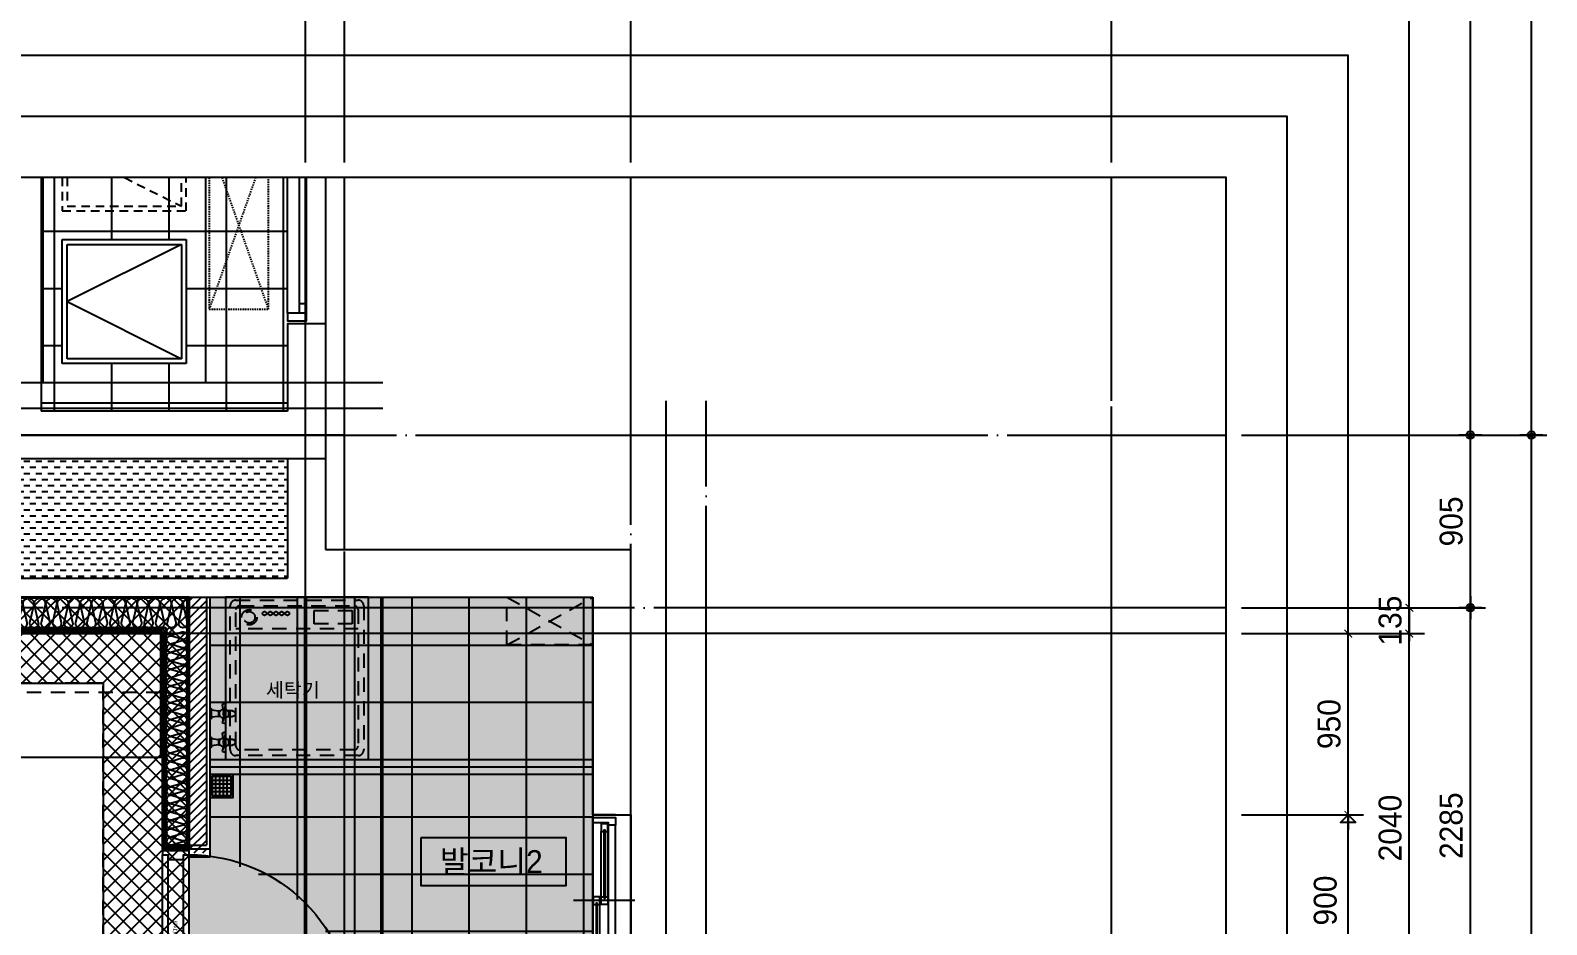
# Model space of a CAD drawing. Header units: millimetres. Extents: x -24416 to 92204, y -190080 to 23760.
# Drawn here: x 64170 to 72117, y -56785 to -52097 of the extents above; entities that cross this region are included whole.
import ezdxf
from ezdxf.enums import TextEntityAlignment as Align
from ezdxf.xclip import XClip

# ---------------------------------------------------------------- set-up
doc = ezdxf.new("R2010")
doc.units = ezdxf.units.MM
doc.header["$LTSCALE"] = 50
doc.header["$XCLIPFRAME"] = 0
for name, pattern in [('AUDIT_D_220706163347-0', [0]), ('CEN', [62, 60, -1, 0, -1]), ('HD', [2.5, 1.5, -1]), ('HID', [2.5, 1.5, -1]), ('HIDDEN', [2, 1, -1])]:
    doc.linetypes.add(name, pattern=pattern)
doc.layers.get('defpoints').update_dxf_attribs({"color": 139})
for name, color, linetype in [('A-ELE8', 8, 'Continuous'), ('A-SOL252', 252, 'Continuous'), ('A_HAT', 8, 'Continuous'), ('AA-XXXX-DIMS', 7, 'Continuous'), ('AA-단열-바닥-욕실', 30, 'Continuous'), ('ARDM', 7, 'Continuous'), ('CEN_CON', 1, 'CEN'), ('CEN_WALL', 12, 'CEN'), ('CONC', 2, 'Continuous'), ('dan1', 7, 'HID'), ('DIM', 7, 'AUDIT_D_220706163347-0'), ('DOOR', 4, 'Continuous'), ('ELE3_CON', 7, 'Continuous'), ('ELE4', 4, 'Continuous'), ('ETC', 6, 'Continuous'), ('FIN', 6, 'Continuous'), ('FUR', 4, 'Continuous'), ('FUR_가구', 8, 'HD'), ('FUR_가전', 8, 'HID'), ('HAT', 9, 'Continuous'), ('INS', 252, 'Continuous'), ('INSUL', 8, 'Continuous'), ('WAL', 3, 'Continuous'), ('WAL_DRY', 7, 'Continuous'), ('WIN', 4, 'Continuous'), ('바닥타일', 8, 'Continuous'), ('수전', 4, 'Continuous'), ('실명', 3, 'AUDIT_D_220706163347-0'), ('실명박스', 7, 'AUDIT_D_220706163347-0'), ('확장', 8, 'HIDDEN')]:
    doc.layers.add(name, color=color, linetype=linetype)
for name, color, linetype, plot in [('AA-CEN', 1, 'CEN', False), ('AA-XXXX-MC', 153, 'AUDIT_D_220706163347-0', False), ('Defpoint', 135, 'Continuous', False), ('MC', 135, 'Continuous', False), ('X - 단위세대$0$0_임시', 134, 'Continuous', False)]:
    doc.layers.add(name, color=color, linetype=linetype, plot=plot)
doc.styles.add('HAUD01', font='Dotum.ttf')
doc.styles.add('HAUD02', font='Dotum.ttf', dxfattribs={"width": 0.8})
doc.styles.add('맑은 고딕', font='malgun.ttf')
doc.styles.add('맑은고딕', font='malgun.ttf', dxfattribs={"width": 0.9})
doc.dimstyles.new('DIM_40', dxfattribs={"dimscale": 40, "dimtxt": 3, "dimasz": 1, "dimexe": 2, "dimexo": 2, "dimgap": 1, "dimtad": 1, "dimdec": 0, "dimzin": 0, "dimdsep": 46, "dimtxsty": '맑은고딕', "dimblk1": 'DIMDOT', "dimblk2": 'DIMDOT', "dimsah": 1, "dimcen": 0.09, "dimdle": 2, "dimclrd": 7, "dimclre": 7, "dimclrt": 3, "dimadec": 0, "dimazin": 0, "dimtfac": 1, "dimtdec": 0, "dimtix": 1, "dimtmove": 2, "dimatfit": 3, "dimldrblk": 'DIMDOT', "dimfxl": 2, "dimtolj": 1, "dimtzin": 0, "dimarcsym": 0})
doc.dimstyles.new('MCDIM_40', dxfattribs={"dimscale": 40, "dimtxt": 3, "dimasz": 1, "dimexe": 2, "dimexo": 2, "dimgap": 1, "dimtad": 1, "dimdec": 0, "dimzin": 0, "dimdsep": 46, "dimtxsty": '맑은고딕', "dimblk1": 'ARCHTICK', "dimblk2": 'ARCHTICK', "dimsah": 1, "dimcen": 0.09, "dimdle": 2, "dimclrd": 7, "dimclre": 7, "dimclrt": 3, "dimadec": 0, "dimazin": 0, "dimtfac": 1, "dimtdec": 0, "dimtix": 1, "dimtmove": 2, "dimatfit": 3, "dimldrblk": 'ARCHTICK', "dimfxl": 1, "dimtolj": 1, "dimtzin": 0, "dimarcsym": 0})
doc.dimstyles.new('외부80-WIN', dxfattribs={"dimscale": 40, "dimtxt": 3, "dimasz": 1, "dimexe": 2, "dimexo": 2.5, "dimgap": 1.5, "dimtad": 1, "dimdec": 0, "dimzin": 0, "dimdsep": 46, "dimtxsty": '맑은고딕', "dimblk": 'DO2-2', "dimblk1": 'DO2-2', "dimblk2": 'DIMDOT', "dimcen": 0.09, "dimdle": 2, "dimclrd": 7, "dimclre": 7, "dimclrt": 3, "dimadec": 0, "dimazin": 0, "dimtfac": 1, "dimtdec": 0, "dimtix": 1, "dimtmove": 2, "dimatfit": 3, "dimldrblk": 'DO2-2', "dimfxl": 1, "dimtolj": 1, "dimtzin": 0, "dimarcsym": 0})

# ---------------------------------------------------------------- blocks, each defined once
blk = doc.blocks.new('실외기창_1000')
at = {"layer": 'WIN', "color": 8}
blk.add_line((960, 100), (40, 100), dxfattribs=at)
at = {"layer": 'WIN'}
for p, q in [((960, 36), (40, 36)), ((960, 0), (40, 0)), ((90, 36), (90, 0)), ((910, 36), (910, 0))]:
    blk.add_line(p, q, dxfattribs=at)
for points in [[(40, 100), (0, 100), (0, 0), (40, 0)], [(960, 100), (1000, 100), (1000, 0), (960, 0)]]:
    blk.add_lwpolyline(points, close=True, dxfattribs=at)
blk = doc.blocks.new('A$C24669fbc')
at = {"layer": 'Defpoint'}
blk.add_lwpolyline([(1650, 850), (0, 850), (0, 0), (1650, 0)], close=True, dxfattribs=at)
at = {"layer": 'ETC', "linetype": 'HD', "ltscale": 0.6}
for points in [[(100, 750), (750, 750), (750, 100), (100, 100)], [(125, 725), (725, 725), (725, 125), (125, 125)]]:
    blk.add_lwpolyline(points, close=True, dxfattribs=at)
blk.add_lwpolyline([(125, 125), (425, 725), (725, 125)], dxfattribs=at)
at = {"layer": 'ETC', "linetype": 'HD', "ltscale": 10}
for points in [[(1550, 750), (900, 750), (900, 100), (1550, 100)], [(1525, 725), (925, 725), (925, 125), (1525, 125)]]:
    blk.add_lwpolyline(points, close=True, dxfattribs=at)
blk.add_lwpolyline([(925, 125), (1225, 725), (1525, 125)], dxfattribs=at)
blk = doc.blocks.new('A$C8273e713')
at = {"layer": 'A-ELE8', "linetype": 'HID', "ltscale": 0.1}
for p, q in [((0, 310), (880, 0)), ((0, 0), (880, 310))]:
    blk.add_line(p, q, dxfattribs=at)
blk.add_lwpolyline([(0, 310), (880, 310), (880, 0), (0, 0)], close=True, dxfattribs=at)
blk = doc.blocks.new('U-84A(확장)1')
at = {"layer": '바닥타일'}
h = blk.add_hatch(dxfattribs=at)
h.set_pattern_fill('_USER', color=256, scale=300, double=1, pattern_type=0)
h.set_pattern_definition([(0, (498951.77, 179302.88), (0, 300), []), (90, (498951.77, 179302.88), (-300, 2e-14), [])])
h.paths.add_polyline_path([(13745, 1380), (14395, 1380), (14395, 730), (13745, 730)], flags=16)
h.paths.add_polyline_path([(14645, 1490), (14645, 200), (12840, 200), (12840, 1490)])
at = {"layer": 'CEN_CON'}
for p, q in [((14630, -300), (14630, 10635)), ((0, 0), (15195, 0))]:
    blk.add_line(p, q, dxfattribs=at)
at = {"layer": 'CONC'}
for p, q in [((14895, 0), (14895, 9745)), ((12720, 1490), (14645, 1490)), ((14645, 200), (14645, 1490)), ((14185, 200), (14645, 200)), ((14185, 200), (14185, 0)), ((14185, 0), (14895, 0))]:
    blk.add_line(p, q, dxfattribs=at)
at = {"layer": 'ELE3_CON'}
blk.add_line((13155, 0), (14185, 0), dxfattribs=at)
at = {"layer": 'MC'}
blk.add_line((14495, -300), (14495, 10635), dxfattribs=at)
blk.add_blockref('실외기창_1000', (13170, 100))
at = {"layer": 'A-ELE8', "linetype": 'HID', "ltscale": 0.1}
blk.add_blockref('A$C8273e713', (13230, 300), dxfattribs=at)
at = {"layer": 'ETC', "linetype": 'HD', "ltscale": 10}
blk.add_blockref('A$C24669fbc', (12845, 630), dxfattribs=at)
blk = doc.blocks.new('A$Ca96da67e')
at = {"layer": 'FUR_가구'}
for p, q in [((250, 450), (0, 0)), ((0, 450), (250, 0))]:
    blk.add_line(p, q, dxfattribs=at)
blk.add_lwpolyline([(250, 0), (0, 0), (0, 450), (250, 450)], close=True, dxfattribs=at)
blk = doc.blocks.new('FD')
at = {"layer": '수전'}
for p, q in [((110, -30), (10, -30)), ((110, -50), (10, -50)), ((110, -70), (10, -70)), ((30, -110), (30, -10)), ((50, -110), (50, -10)), ((70, -110), (70, -10)), ((90, -110), (90, -10)), ((110, -90), (10, -90))]:
    blk.add_line(p, q, dxfattribs=at)
for points in [[(0, -120), (120, -120), (120, 0), (0, 0)], [(10, -110), (110, -110), (110, -10), (10, -10)]]:
    blk.add_lwpolyline(points, close=True, dxfattribs=at)
blk = doc.blocks.new('수전')
at = {"layer": '수전'}
for p, q in [((0, 0), (58.5, 0, 0)), ((23.4, -71.3), (-14.8, -64.6)), ((23.4, -74.6), (-14.8, -81.3)), ((19.7, -49.8), (6.1, -63.4)), ((6.1, -63.4), (6.1, -68.2)), ((6.1, -77.6), (6.1, -82.5)), ((29.2, -7), (9.3, -7)), ((9.9, -7), (14.9, -42.9)), ((14.9, -42.9), (29.2, -42.9)), ((38.8, -49.8), (19.7, -49.8)), ((49.2, -7), (29.2, -7)), ((29.2, -42.9), (43.6, -42.9)), ((35.1, -71.3), (73.3, -64.6)), ((35.1, -74.6), (73.3, -81.3)), ((52.3, -63.4), (38.8, -49.8)), ((43.6, -42.9), (48.6, -7)), ((52.3, -68.2), (52.3, -63.4)), ((52.3, -82.5), (52.3, -77.6)), ((6.1, -82.5), (19.7, -96)), ((14.5, -117.3), (14.5, -90.9)), ((19.7, -96), (38.8, -96)), ((38.8, -96), (52.3, -82.5)), ((44, -90.9), (44, -117.3))]:
    blk.add_line(p, q, dxfattribs=at)
blk.add_circle((29.2, -72.9), 5.91, dxfattribs=at)
for centre, radius, start, end in [((11.8, 6), 13.2, 207.18523, 259.41198), ((46.7, 6), 13.2, 280.58802, 332.81477), ((-14.8, -72.9), 8.37, 90, 270), ((-12.4, -49.9), 28.1, 351.51099, 14.30798), ((70.8, -49.9), 28.1, 165.69202, 188.48901), ((73.3, -72.9), 8.37, 270, 90), ((29.2, -117.3), 14.7, 180, 0)]:
    blk.add_arc(centre, radius, start, end, dxfattribs=at)
blk = doc.blocks.new('insul1')
blk.add_lwpolyline([(0, 0, 0.480617), (0.146, 0.183), (0.004, 0.817, -1.249969), (0.296, 0.817), (0.154, 0.183, 0.480617), (0.3, 0, 0.480617)], format="xyb")
blk = doc.blocks.new('A$Cf0aabbe5')
at = {"layer": 'Defpoint'}
for p, q in [((220, 900), (100, 900)), ((220, 0), (100, 0))]:
    blk.add_line(p, q, dxfattribs=at)
at = {"layer": 'WIN', "color": 8}
for p, q in [((100, 43), (100, 857)), ((144, 470), (144, 812)), ((179, 470), (179, 812)), ((182, 55), (182, 845)), ((220, 55), (220, 845)), ((103, 88), (103, 430)), ((138, 88), (138, 430))]:
    blk.add_line(p, q, dxfattribs=at)
at = {"layer": 'WIN'}
blk.add_line((320, 450), (0, 450), dxfattribs=at)
for points in [[(182, 845), (182, 857), (100, 857), (100, 885), (220, 885), (220, 845), (182, 845)], [(164.5, 812), (179, 812), (179, 852), (144, 852), (144, 812), (158.5, 812)], [(158.5, 463), (164.5, 463), (164.5, 819), (158.5, 819), (158.5, 463)], [(123.5, 430), (138, 430), (138, 470), (103, 470), (103, 430), (117.5, 430)], [(117.5, 81), (123.5, 81), (123.5, 437), (117.5, 437), (117.5, 81)], [(164.5, 470), (179, 470), (179, 430), (144, 430), (144, 470), (158.5, 470)], [(123.5, 88), (138, 88), (138, 48), (103, 48), (103, 88), (117.5, 88)], [(182, 55), (182, 43), (100, 43), (100, 15), (220, 15), (220, 55), (182, 55)]]:
    blk.add_lwpolyline(points, dxfattribs=at)
blk = doc.blocks.new('PD-900(140)')
at = {"layer": 'DOOR'}
for p, q in [((20, 140), (880, 140)), ((20, 110), (880, 110)), ((20, 30), (880, 30)), ((20, 0), (880, 0))]:
    blk.add_line(p, q, dxfattribs=at)
blk.add_lwpolyline([(20, 140), (20, 1000), (50, 1000), (50, 140), (20, 140)], dxfattribs=at)
for points in [[(45, 110), (20, 110), (20, 140), (0, 140), (0, 0), (20, 0), (20, 30), (45, 30)], [(855, 110), (880, 110), (880, 140), (900, 140), (900, 0), (880, 0), (880, 30), (855, 30)]]:
    blk.add_lwpolyline(points, close=True, dxfattribs=at)
blk.add_arc((20, 140), 860, 0, 90, dxfattribs=at)
at = {"layer": 'X - 단위세대$0$0_임시'}
for p, q in [((-10, 0), (-10, 140)), ((910, 0), (910, 140))]:
    blk.add_line(p, q, dxfattribs=at)
at = {"layer": 'X - 단위세대$0$0_임시', "style": 'HAUD02'}
blk.add_text('900(140)', height=20, dxfattribs=at).set_placement((479.3, 65.4), align=Align.MIDDLE)
blk = doc.blocks.new('DongSinsul_1')
at = {"layer": 'INSUL'}
blk.add_lwpolyline([(0, 0.25, 1.34403), (0.35, 0.25), (0.2, 0.75, -1.34403), (0.55, 0.75), (0.4, 0.25)], format="xyb", dxfattribs=at)
blk = doc.blocks.new('세탁기-850')
at = {"layer": 'defpoints'}
blk.add_lwpolyline([(0, 0), (-750, 0), (-750, -850), (0, -850)], close=True, dxfattribs=at)
at = {"layer": 'FUR_가전'}
blk.add_line((-55, -165), (-695, -165), dxfattribs=at)
for points in [[(-695, -830, -0.414214), (-725, -800), (-725, -45, -0.414214), (-695, -15), (-55, -15, -0.414214), (-25, -45), (-25, -800, -0.414214), (-55, -830)], [(-695, -780), (-695, -65, -0.414214), (-675, -45), (-75, -45, -0.414214), (-55, -65), (-55, -780, -0.414214), (-75, -800), (-675, -800, -0.414214)]]:
    blk.add_lwpolyline(points, format="xyb", close=True, dxfattribs=at)
blk.add_lwpolyline([(-85, -140), (-285, -140), (-285, -70), (-85, -70)], close=True, dxfattribs=at)
for centre, radius in [((-625.1, -105), 40), ((-625.1, -105), 30), ((-545.1, -85), 10), ((-515.1, -85), 10), ((-485.1, -85), 10), ((-455.1, -85), 10), ((-425.1, -85), 10)]:
    blk.add_circle(centre, radius, dxfattribs=at)
at = {"layer": 'FUR_가전', "style": '맑은 고딕'}
blk.add_text('세탁기', height=75, rotation=0, dxfattribs=at).set_placement((-537.9, -523.5))
blk = doc.blocks.new('U-84B(확장)')
at = {"layer": 'A-SOL252'}
h = blk.add_hatch(dxfattribs=at)
h.set_pattern_fill('DASH', color=256, scale=10, style=0)
h.paths.add_polyline_path([(10580, 11100), (10580, 11725), (6690, 11725), (6690, 11100)])
at = {"layer": 'A_HAT'}
h = blk.add_hatch(dxfattribs=at)
h.set_pattern_fill('ANSI31', color=256, scale=10, style=0)
h.set_pattern_definition([(45, (-425, 0), (-22.45064, 22.45064), [])])
h.paths.add_polyline_path([(10155, 11000), (10065, 11000), (10065, 9660), (10155, 9660)])
at = {"layer": '바닥타일'}
h = blk.add_hatch(dxfattribs=at)
h.set_pattern_fill('_USER', color=256, scale=300, double=1, pattern_type=0)
h.set_pattern_definition([(2e-15, (3470, 180), (0, 300), []), (90, (3470, 180), (-300, 2e-14), [])])
edge = h.paths.add_edge_path()
edge.add_arc((10065, 8770), 860, 1.9991, 82.65134)
edge.add_line((10175, 9622.9), (10175, 11000))
edge.add_line((10175, 11000), (12180, 11000))
edge.add_line((12180, 11000), (12180, 8760))
edge.add_line((12180, 8760), (10175, 8760))
edge.add_line((10175, 8760), (10175, 8800))
edge.add_line((10175, 8800), (10924.5, 8800))
at = {"layer": 'CEN_CON'}
for p, q in [((12380, 8280), (12380, 12030)), ((14900, -300), (14900, 12030)), ((10880, 11850), (6325, 11850)), ((15500, 10945), (6325, 10945))]:
    blk.add_line(p, q, dxfattribs=at)
at = {"layer": 'CEN_WALL'}
for p, q in [((10880, 8240), (10880, 12030)), ((12775, 5380), (12775, 12030))]:
    blk.add_line(p, q, dxfattribs=at)
at = {"layer": 'CONC'}
for p, q in [((10580, 11725), (10580, 11100)), ((10780, 11725), (10780, 11250)), ((10780, 11250), (12380, 11250)), ((12380, 9860), (12380, 11250)), ((6675, 11100), (10580, 11100)), ((6675, 11000), (10555, 11000)), ((10555, 11000), (12180, 11000)), ((12180, 9860), (12180, 11000)), ((12180, 9860), (12380, 9860))]:
    blk.add_line(p, q, dxfattribs=at)
at = {"layer": 'dan1'}
for points in [[(9615, 10550), (7125, 10550), (7125, 6575)], [(10685, 7210), (9615, 7210), (9615, 10550)]]:
    blk.add_lwpolyline(points, dxfattribs=at)
at = {"layer": 'ELE3_CON'}
blk.add_line((12380, 9860), (12380, 8960), dxfattribs=at)
at = {"layer": 'ELE4'}
for p, q in [((12180, 10110), (10175, 10110)), ((12180, 10070), (10175, 10070))]:
    blk.add_line(p, q, dxfattribs=at)
at = {"layer": 'FIN'}
for p, q in [((10175, 9680), (10175, 11000)), ((10065, 9700), (10065, 9680)), ((10175, 9680), (10065, 9680))]:
    blk.add_line(p, q, dxfattribs=at)
at = {"layer": 'FUR'}
blk.add_lwpolyline([(9915, 10810), (9915, 10160), (7425, 10160), (7425, 8710), (8825, 8710), (8825, 8010), (6825, 8010), (6825, 10810)], close=True, dxfattribs=at)
at = {"layer": 'FUR', "linetype": 'HID'}
blk.add_lwpolyline([(9915, 10500), (7135, 10500), (7135, 8010)], dxfattribs=at)
at = {"layer": 'INS'}
for p, q in [((10055, 10995), (6685, 10995)), ((10055, 9700), (10055, 10995)), ((9945, 10840), (6795, 10840)), ((9945, 9700), (9945, 10840)), ((10055, 9700), (9945, 9700))]:
    blk.add_line(p, q, dxfattribs=at)
at = {"layer": 'MC'}
for p, q in [((10675, 5380), (10675, 12030)), ((12565, 5380), (12565, 12030)), ((15500, 10810), (6325, 10810))]:
    blk.add_line(p, q, dxfattribs=at)
at = {"layer": 'WAL'}
for p, q in [((10065, 11000), (10065, 9700)), ((10155, 11000), (10155, 9700)), ((10065, 9700), (10155, 9700))]:
    blk.add_line(p, q, dxfattribs=at)
at = {"layer": 'WAL_DRY'}
for p, q in [((9935, 10830), (6805, 10830)), ((9925, 10820), (6815, 10820)), ((9925, 9680), (9925, 10820)), ((9935, 9690), (9935, 10830)), ((10065, 9680), (9925, 9680)), ((10065, 9690), (9935, 9690))]:
    blk.add_line(p, q, dxfattribs=at)
at = {"layer": '확장', "ltscale": 0.5, "const_width": 20, "flags": 128}
for points in [[(10675, 11000), (10675, 8760)], [(11075, 11000), (11075, 8760)]]:
    blk.add_lwpolyline(points, dxfattribs=at)
at = {"layer": 'DOOR', "xscale": -1, "rotation": 270}
blk.add_blockref('PD-900(140)', (9925, 8770), dxfattribs=at)
at = {"layer": 'FUR_가구', "rotation": 89.99999999999997}
blk.add_blockref('A$Ca96da67e', (12180, 10750), dxfattribs=at)
at = {"layer": 'FUR_가전'}
blk.add_blockref('세탁기-850', (11005, 11000), dxfattribs=at)
at = {"layer": 'INS', "row_count": 1}
for name, p, xscale, yscale, zscale, rotation, column_count, row_spacing, column_spacing in [('insul1', (10055, 10990), 150, 150, 150, 180, 56, 0, 60), ('DongSinsul_1', (9945, 10840), 110, 110, 110, 270, 26, 1, 44)]:
    blk.add_blockref(name, p, dxfattribs=dict(at, xscale=xscale, yscale=yscale, zscale=zscale, rotation=rotation, column_count=column_count, row_spacing=row_spacing, column_spacing=column_spacing))
at = {"layer": 'WIN'}
blk.add_blockref('A$Cf0aabbe5', (12080, 8960), dxfattribs=at)
at = {"layer": '수전', "xscale": -1, "rotation": 90}
for p in [(10175, 10419.2), (10175, 10269.2)]:
    blk.add_blockref('수전', p, dxfattribs=at)
at = {"layer": '수전'}
blk.add_blockref('FD', (10175, 10070), dxfattribs=at)
blk = doc.blocks.new('A$C415C5DAF')
at = {"layer": 'AA-XXXX-MC'}
blk.add_line((53126.7, -73196.1), (53126.7, -71246.3), dxfattribs=at)
at = {"layer": 'CEN_CON'}
for p, q in [((53331.7, -73196.1), (53331.7, -71246.3)), ((54831.7, -72416.1), (54831.7, -71246.3)), ((57351.7, -72416.1), (57351.7, -71246.3)), ((41303.1, -72596.1), (57951.7, -72596.1))]:
    blk.add_line(p, q, dxfattribs=at)
at = {"layer": '실명박스'}
blk.add_lwpolyline([(53731, -74706.5), (53731, -74956.5), (54493, -74956.5), (54493, -74706.5)], close=True, dxfattribs=at)
at = {"layer": '실명', "style": 'HAUD01'}
blk.add_text('발코니2', height=120, dxfattribs=at).set_placement((54100.2, -74830.6), align=Align.MIDDLE)
blk = doc.blocks.new('A$C1CAF0AFA')
at = {"layer": 'ETC'}
h = blk.add_hatch(dxfattribs=at)
h.set_pattern_fill('CROSS', color=256, scale=10, angle=45)
h.set_pattern_definition([(45, (110765.9, -23760), (7e-15, 89.80256), [31.75, -95.25]), (135, (110788.35, -23760), (-89.80256, 7e-15), [31.75, -95.25])])
h.paths.add_polyline_path([(67987.1, -89629), (69637.1, -89629), (69637.1, -88339), (67987.1, -88339)])
h.paths.add_polyline_path([(65872.1, -89629), (67857.1, -89629), (67857.1, -88339), (65872.1, -88339)])
h.paths.add_polyline_path([(65002.1, -81069), (65002.1, -80189), (65112.1, -80189), (65112.1, -78829), (67117.1, -78829), (67117.1, -81069)])
at = {"layer": 'HAT'}
h = blk.add_hatch(dxfattribs=at)
h.set_pattern_fill('_USER', color=5, scale=60, angle=45, double=1, pattern_type=0)
h.set_pattern_definition([(45, (0, -23760), (-42.426407, 42.426407), []), (135, (0, -23760), (-42.426407, -42.426407), [])])
h.paths.add_polyline_path([(55062.1, -89179), (65312.1, -89179), (65312.1, -87689), (65622.1, -87689), (65622.1, -87979), (65822.1, -87979), (65822.1, -87689), (69187.1, -87689), (69187.1, -81719), (65809.1, -81719), (65809.1, -81269), (69637.1, -81269), (69637.1, -88139), (65762.1, -88139), (65762.1, -89629), (55062.1, -89629)])
h.paths.add_polyline_path([(55062.1, -83254), (61552.1, -83254), (61552.1, -82931.5), (61752.1, -82931.5), (61752.1, -83254), (62062.1, -83254), (62062.1, -79279), (64552.1, -79279), (64552.1, -81719), (65622.1, -81719), (65622.1, -81269), (65002.1, -81269), (65002.1, -78829), (61612.1, -78829), (61612.1, -82804), (58912.1, -82804), (58912.1, -82654), (57512.1, -82654), (57512.1, -82804), (55062.1, -82804)])
at = {"layer": 'AA-CEN', "color": 4}
blk.add_lwpolyline([(55062.1, -83254), (61552.1, -83254), (61552.1, -82931.5), (61752.1, -82931.5), (61752.1, -83254), (62062.1, -83254), (62062.1, -79279), (64552.1, -79279), (64552.1, -81719), (65622.1, -81719), (65622.1, -81269), (65002.1, -81269), (65002.1, -78829), (61612.1, -78829), (61612.1, -82804), (58912.1, -82804), (58912.1, -82654), (57512.1, -82654), (57512.1, -82804), (55062.1, -82804)], close=True, dxfattribs=at)
at = {"layer": 'AA-CEN'}
blk.add_lwpolyline([(65002.1, -81069), (65002.1, -80189), (65112.1, -80189), (65112.1, -78829), (67117.1, -78829), (67117.1, -81069)], close=True, dxfattribs=at)
blk = doc.blocks.new('_ArchTick')
at = {"color": 0, "linetype": 'ByBlock', "const_width": 0.15}
blk.add_lwpolyline([(-0.5, -0.5), (0.5, 0.5)], dxfattribs=at)
blk = doc.blocks.new('*D82')
at = {"layer": 'defpoints', "color": 0, "transparency": 16777216}
for p in [(23369.9, -78884), (23369.9, -79019), (24329.9, -79019)]:
    blk.add_point(p, dxfattribs=at)
at = {"layer": 'DIM', "color": 7, "lineweight": -2, "transparency": 16777216}
for p, q in [((23449.9, -78884), (24409.9, -78884)), ((24329.9, -78884), (24329.9, -78844)), ((24329.9, -78884), (24329.9, -79019)), ((23449.9, -79019), (24409.9, -79019)), ((24329.9, -79019), (24329.9, -79059))]:
    blk.add_line(p, q, dxfattribs=at)
at = {"layer": 'DIM', "color": 7, "lineweight": -2, "transparency": 16777216, "xscale": 40, "yscale": 40, "zscale": 40}
for p, rotation in [((24329.9, -78884), 270), ((24329.9, -79019), 90)]:
    blk.add_blockref('_ArchTick', p, dxfattribs=dict(at, rotation=rotation))
at = {"layer": 'DIM', "color": 3, "transparency": 16777216, "insert": (24229.9, -78951.5), "char_height": 120, "attachment_point": 5, "rotation": 90, "style": 'HAUD01'}
blk.add_mtext('\\A1;135', dxfattribs=at)
blk = doc.blocks.new('*D88')
at = {"layer": 'defpoints', "color": 0, "transparency": 16777216}
for p in [(23369.9, -79019), (24329.9, -79019), (23369.9, -81059)]:
    blk.add_point(p, dxfattribs=at)
at = {"layer": 'DIM', "color": 7, "lineweight": -2, "transparency": 16777216}
for p, q in [((24329.9, -81139), (24329.9, -78939)), ((23449.9, -79019), (24409.9, -79019)), ((23449.9, -81059), (24409.9, -81059))]:
    blk.add_line(p, q, dxfattribs=at)
at = {"layer": 'DIM', "color": 7, "lineweight": -2, "transparency": 16777216, "xscale": 40, "yscale": 40, "zscale": 40}
for p, rotation in [((24329.9, -79019), 90), ((24329.9, -81059), 270)]:
    blk.add_blockref('_ArchTick', p, dxfattribs=dict(at, rotation=rotation))
at = {"layer": 'DIM', "color": 3, "transparency": 16777216, "insert": (24229.9, -80039), "char_height": 120, "attachment_point": 5, "rotation": 90, "style": 'HAUD01'}
blk.add_mtext('\\A1;2040', dxfattribs=at)
blk = doc.blocks.new('*D450')
at = {"layer": 'defpoints', "color": 0, "transparency": 16777216}
for p in [(18544.9, -75669.2), (14694.9, -76629.2), (18544.9, -76629.2)]:
    blk.add_point(p, dxfattribs=at)
at = {"layer": 'DIM', "color": 7, "lineweight": -2, "transparency": 16777216}
for p, q in [((14694.9, -76549.2), (14694.9, -75589.2)), ((18544.9, -76549.2), (18544.9, -75589.2)), ((14614.9, -75669.2), (18624.9, -75669.2))]:
    blk.add_line(p, q, dxfattribs=at)
at = {"layer": 'DIM', "color": 7, "lineweight": -2, "transparency": 16777216, "xscale": 40, "yscale": 40, "zscale": 40, "rotation": 180}
blk.add_blockref('_ArchTick', (14694.9, -75669.2), dxfattribs=at)
at = {"layer": 'DIM', "color": 7, "lineweight": -2, "transparency": 16777216, "xscale": 40, "yscale": 40, "zscale": 40}
blk.add_blockref('_ArchTick', (18544.9, -75669.2), dxfattribs=at)
at = {"layer": 'DIM', "color": 3, "transparency": 16777216, "insert": (16619.9, -75569.1), "char_height": 120, "attachment_point": 5, "style": 'HAUD01'}
blk.add_mtext('\\A1;3850', dxfattribs=at)
blk = doc.blocks.new('*D451')
at = {"layer": 'defpoints', "color": 0, "transparency": 16777216}
for p in [(18749.9, -75669.2), (18544.9, -76629.2), (18749.9, -76629.2)]:
    blk.add_point(p, dxfattribs=at)
at = {"layer": 'DIM', "color": 7, "lineweight": -2, "transparency": 16777216}
for p, q in [((18544.9, -76549.2), (18544.9, -75589.2)), ((18749.9, -76549.2), (18749.9, -75589.2)), ((18544.9, -75669.2), (18504.9, -75669.2)), ((18544.9, -75669.2), (18749.9, -75669.2)), ((18749.9, -75669.2), (18789.9, -75669.2))]:
    blk.add_line(p, q, dxfattribs=at)
at = {"layer": 'DIM', "color": 7, "lineweight": -2, "transparency": 16777216, "xscale": 40, "yscale": 40, "zscale": 40}
blk.add_blockref('_ArchTick', (18544.9, -75669.2), dxfattribs=at)
at = {"layer": 'DIM', "color": 7, "lineweight": -2, "transparency": 16777216, "xscale": 40, "yscale": 40, "zscale": 40, "rotation": 180}
blk.add_blockref('_ArchTick', (18749.9, -75669.2), dxfattribs=at)
at = {"layer": 'DIM', "color": 3, "transparency": 16777216, "insert": (18647.4, -75569.1), "char_height": 120, "attachment_point": 5, "style": 'HAUD01'}
blk.add_mtext('\\A1;205', dxfattribs=at)
blk = doc.blocks.new('DIMDOT')
at = {"layer": 'AA-XXXX-DIMS'}
for p, q in [((-1.5, 0), (1.5, 0)), ((0, -1.5), (0, 1.5))]:
    blk.add_line(p, q, dxfattribs=at)
for radius in [0.5, 0.25]:
    blk.add_circle((0, 0), radius, dxfattribs=at)
blk = doc.blocks.new('*D470')
at = {"layer": 'defpoints', "color": 0, "transparency": 16777216}
for p in [(23369.9, -77979), (24969.9, -77979), (23369.9, -89829)]:
    blk.add_point(p, dxfattribs=at)
at = {"layer": 'DIM', "color": 7, "lineweight": -2, "transparency": 16777216}
for p, q in [((23449.9, -77979), (25049.9, -77979)), ((24969.9, -89789), (24969.9, -78019)), ((23449.9, -89829), (25049.9, -89829))]:
    blk.add_line(p, q, dxfattribs=at)
at = {"layer": 'DIM', "color": 7, "lineweight": -2, "transparency": 16777216, "xscale": 40, "yscale": 40, "zscale": 40}
for p, rotation in [((24969.9, -77979), 90), ((24969.9, -89829), 270)]:
    blk.add_blockref('DIMDOT', p, dxfattribs=dict(at, rotation=rotation))
at = {"layer": 'DIM', "color": 3, "transparency": 16777216, "insert": (24869.9, -83904), "char_height": 120, "attachment_point": 5, "rotation": 90, "style": 'HAUD01'}
blk.add_mtext('\\A1;11850', dxfattribs=at)
blk = doc.blocks.new('*D474')
at = {"layer": 'defpoints', "color": 0, "transparency": 16777216}
for p in [(23369.9, -78884), (24649.9, -78884), (23369.9, -81169)]:
    blk.add_point(p, dxfattribs=at)
at = {"layer": 'DIM', "color": 7, "lineweight": -2, "transparency": 16777216}
for p, q in [((23449.9, -78884), (24729.9, -78884)), ((24649.9, -81129), (24649.9, -78924)), ((23449.9, -81169), (24729.9, -81169))]:
    blk.add_line(p, q, dxfattribs=at)
at = {"layer": 'DIM', "color": 7, "lineweight": -2, "transparency": 16777216, "xscale": 40, "yscale": 40, "zscale": 40}
for p, rotation in [((24649.9, -78884), 90), ((24649.9, -81169), 270)]:
    blk.add_blockref('DIMDOT', p, dxfattribs=dict(at, rotation=rotation))
at = {"layer": 'DIM', "color": 3, "transparency": 16777216, "insert": (24549.9, -80026.5), "char_height": 120, "attachment_point": 5, "rotation": 90, "style": 'HAUD01'}
blk.add_mtext('\\A1;2285', dxfattribs=at)
blk = doc.blocks.new('*D475')
at = {"layer": 'defpoints', "color": 0, "transparency": 16777216}
for p in [(23369.9, -77979), (24649.9, -77979), (23369.9, -78884)]:
    blk.add_point(p, dxfattribs=at)
at = {"layer": 'DIM', "color": 7, "lineweight": -2, "transparency": 16777216}
for p, q in [((23449.9, -77979), (24729.9, -77979)), ((24649.9, -78844), (24649.9, -78019)), ((23449.9, -78884), (24729.9, -78884))]:
    blk.add_line(p, q, dxfattribs=at)
at = {"layer": 'DIM', "color": 7, "lineweight": -2, "transparency": 16777216, "xscale": 40, "yscale": 40, "zscale": 40}
for p, rotation in [((24649.9, -77979), 90), ((24649.9, -78884), 270)]:
    blk.add_blockref('DIMDOT', p, dxfattribs=dict(at, rotation=rotation))
at = {"layer": 'DIM', "color": 3, "transparency": 16777216, "insert": (24549.9, -78431.5), "char_height": 120, "attachment_point": 5, "rotation": 90, "style": 'HAUD01'}
blk.add_mtext('\\A1;905', dxfattribs=at)
blk = doc.blocks.new('DO2-2')
at = {"layer": 'ARDM'}
blk.add_line((0, 0), (-2, 0), dxfattribs=at)
blk.add_lwpolyline([(-1, -1), (-1, 1), (0, 0)], close=True, dxfattribs=at)
blk = doc.blocks.new('*D486')
at = {"layer": 'defpoints', "color": 0, "transparency": 16777216}
for p in [(23369.9, -79969), (24009.9, -79969), (23369.9, -80869)]:
    blk.add_point(p, dxfattribs=at)
at = {"layer": 'DIM', "color": 7, "lineweight": -2, "transparency": 16777216}
for p, q in [((23469.9, -79969), (24089.9, -79969)), ((24009.9, -80829), (24009.9, -80009)), ((23469.9, -80869), (24089.9, -80869))]:
    blk.add_line(p, q, dxfattribs=at)
at = {"layer": 'DIM', "color": 7, "lineweight": -2, "transparency": 16777216, "xscale": 40, "yscale": 40, "zscale": 40}
for p, rotation in [((24009.9, -79969), 90), ((24009.9, -80869), 270)]:
    blk.add_blockref('DO2-2', p, dxfattribs=dict(at, rotation=rotation))
at = {"layer": 'DIM', "color": 3, "transparency": 16777216, "insert": (23889.9, -80419), "char_height": 120, "attachment_point": 5, "rotation": 90, "style": 'HAUD01'}
blk.add_mtext('\\A1;900', dxfattribs=at)
blk = doc.blocks.new('*D487')
at = {"layer": 'defpoints', "color": 0, "transparency": 16777216}
for p in [(23369.9, -79019), (24009.9, -79019), (23369.9, -79969)]:
    blk.add_point(p, dxfattribs=at)
at = {"layer": 'DIM', "color": 7, "lineweight": -2, "transparency": 16777216}
for p, q in [((24009.9, -80049), (24009.9, -78939)), ((23449.9, -79019), (24089.9, -79019)), ((23449.9, -79969), (24089.9, -79969))]:
    blk.add_line(p, q, dxfattribs=at)
at = {"layer": 'DIM', "color": 7, "lineweight": -2, "transparency": 16777216, "xscale": 40, "yscale": 40, "zscale": 40}
for p, rotation in [((24009.9, -79019), 90), ((24009.9, -79969), 270)]:
    blk.add_blockref('_ArchTick', p, dxfattribs=dict(at, rotation=rotation))
at = {"layer": 'DIM', "color": 3, "transparency": 16777216, "insert": (23909.9, -79494), "char_height": 120, "attachment_point": 5, "rotation": 90, "style": 'HAUD01'}
blk.add_mtext('\\A1;950', dxfattribs=at)
blk = doc.blocks.new('*D609')
at = {"layer": 'defpoints', "color": 0, "transparency": 16777216}
for p in [(22769.9, -75029.2), (7869.9, -76629.2), (22769.9, -76629.2)]:
    blk.add_point(p, dxfattribs=at)
at = {"layer": 'DIM', "color": 7, "lineweight": -2, "transparency": 16777216}
for p, q in [((7869.9, -76549.2), (7869.9, -74949.2)), ((22769.9, -76549.2), (22769.9, -74949.2)), ((7909.9, -75029.2), (22729.9, -75029.2))]:
    blk.add_line(p, q, dxfattribs=at)
at = {"layer": 'DIM', "color": 7, "lineweight": -2, "transparency": 16777216, "xscale": 40, "yscale": 40, "zscale": 40, "rotation": 180}
blk.add_blockref('DIMDOT', (7869.9, -75029.2), dxfattribs=at)
at = {"layer": 'DIM', "color": 7, "lineweight": -2, "transparency": 16777216, "xscale": 40, "yscale": 40, "zscale": 40}
blk.add_blockref('DIMDOT', (22769.9, -75029.2), dxfattribs=at)
at = {"layer": 'DIM', "color": 3, "transparency": 16777216, "insert": (15319.9, -74929.1), "char_height": 120, "attachment_point": 5, "style": 'HAUD01'}
blk.add_mtext('\\A1;14900', dxfattribs=at)
blk = doc.blocks.new('*D614')
at = {"layer": 'defpoints', "color": 0, "transparency": 16777216}
for p in [(18749.9, -75349.2), (14559.9, -76629.2), (18749.9, -76629.2)]:
    blk.add_point(p, dxfattribs=at)
at = {"layer": 'DIM', "color": 7, "lineweight": -2, "transparency": 16777216}
for p, q in [((14559.9, -76549.2), (14559.9, -75269.2)), ((18749.9, -76549.2), (18749.9, -75269.2)), ((14599.9, -75349.2), (18709.9, -75349.2))]:
    blk.add_line(p, q, dxfattribs=at)
at = {"layer": 'DIM', "color": 7, "lineweight": -2, "transparency": 16777216, "xscale": 40, "yscale": 40, "zscale": 40, "rotation": 180}
blk.add_blockref('DIMDOT', (14559.9, -75349.2), dxfattribs=at)
at = {"layer": 'DIM', "color": 7, "lineweight": -2, "transparency": 16777216, "xscale": 40, "yscale": 40, "zscale": 40}
blk.add_blockref('DIMDOT', (18749.9, -75349.2), dxfattribs=at)
at = {"layer": 'DIM', "color": 3, "transparency": 16777216, "insert": (16654.9, -75249.1), "char_height": 120, "attachment_point": 5, "style": 'HAUD01'}
blk.add_mtext('\\A1;4190', dxfattribs=at)
blk = doc.blocks.new('*D615')
at = {"layer": 'defpoints', "color": 0, "transparency": 16777216}
for p in [(20249.9, -75349.2), (18749.9, -76629.2), (20249.9, -76629.2)]:
    blk.add_point(p, dxfattribs=at)
at = {"layer": 'DIM', "color": 7, "lineweight": -2, "transparency": 16777216}
for p, q in [((18749.9, -76549.2), (18749.9, -75269.2)), ((20249.9, -76549.2), (20249.9, -75269.2)), ((18789.9, -75349.2), (20209.9, -75349.2))]:
    blk.add_line(p, q, dxfattribs=at)
at = {"layer": 'DIM', "color": 7, "lineweight": -2, "transparency": 16777216, "xscale": 40, "yscale": 40, "zscale": 40, "rotation": 180}
blk.add_blockref('DIMDOT', (18749.9, -75349.2), dxfattribs=at)
at = {"layer": 'DIM', "color": 7, "lineweight": -2, "transparency": 16777216, "xscale": 40, "yscale": 40, "zscale": 40}
blk.add_blockref('DIMDOT', (20249.9, -75349.2), dxfattribs=at)
at = {"layer": 'DIM', "color": 3, "transparency": 16777216, "insert": (19499.9, -75249.1), "char_height": 120, "attachment_point": 5, "style": 'HAUD01'}
blk.add_mtext('\\A1;1500', dxfattribs=at)
blk = doc.blocks.new('*D616')
at = {"layer": 'defpoints', "color": 0, "transparency": 16777216}
for p in [(22769.9, -75349.2), (20249.9, -76629.2), (22769.9, -76629.2)]:
    blk.add_point(p, dxfattribs=at)
at = {"layer": 'DIM', "color": 7, "lineweight": -2, "transparency": 16777216}
for p, q in [((20249.9, -76549.2), (20249.9, -75269.2)), ((22769.9, -76549.2), (22769.9, -75269.2)), ((20289.9, -75349.2), (22729.9, -75349.2))]:
    blk.add_line(p, q, dxfattribs=at)
at = {"layer": 'DIM', "color": 7, "lineweight": -2, "transparency": 16777216, "xscale": 40, "yscale": 40, "zscale": 40, "rotation": 180}
blk.add_blockref('DIMDOT', (20249.9, -75349.2), dxfattribs=at)
at = {"layer": 'DIM', "color": 7, "lineweight": -2, "transparency": 16777216, "xscale": 40, "yscale": 40, "zscale": 40}
blk.add_blockref('DIMDOT', (22769.9, -75349.2), dxfattribs=at)
at = {"layer": 'DIM', "color": 3, "transparency": 16777216, "insert": (21509.9, -75249.1), "char_height": 120, "attachment_point": 5, "style": 'HAUD01'}
blk.add_mtext('\\A1;2520', dxfattribs=at)
blk = doc.blocks.new('DIM-1108')
at = {"layer": 'DIM'}
for base, p1, p2, dimstyle, override, picture, middle in [((22769.9, -75029.2), (7869.9, -76629.2), (22769.9, -76629.2), 'DIM_40', {"dimscale": 40, "dimtxsty": 'HAUD01'}, '*D609', (15319.9, -74929.1)), ((18749.9, -75349.2), (14559.9, -76629.2), (18749.9, -76629.2), 'DIM_40', {"dimscale": 40, "dimtxsty": 'HAUD01'}, '*D614', (16654.9, -75249.1)), ((20249.9, -75349.2), (18749.9, -76629.2), (20249.9, -76629.2), 'DIM_40', {"dimscale": 40, "dimtxsty": 'HAUD01'}, '*D615', (19499.9, -75249.1)), ((22769.9, -75349.2), (20249.9, -76629.2), (22769.9, -76629.2), 'DIM_40', {"dimscale": 40, "dimtxsty": 'HAUD01'}, '*D616', (21509.9, -75249.1)), ((18544.9, -75669.2), (14694.9, -76629.2), (18544.9, -76629.2), 'MCDIM_40', {"dimtxsty": 'HAUD01'}, '*D450', (16619.9, -75569.1)), ((18749.9, -75669.2), (18544.9, -76629.2), (18749.9, -76629.2), 'MCDIM_40', {"dimtxsty": 'HAUD01'}, '*D451', (18647.4, -75569.1))]:
    dim = blk.add_linear_dim(base=base, p1=p1, p2=p2, dimstyle=dimstyle, override=override, dxfattribs=at)
    dim.commit()
    dim.dimension.update_dxf_attribs({"geometry": picture, "text_midpoint": middle})
for base, p1, p2, angle, dimstyle, override, picture, middle in [((24969.9, -77979), (23369.9, -89829), (23369.9, -77979), 270, 'DIM_40', {"dimscale": 40, "dimtxsty": 'HAUD01'}, '*D470', (24869.9, -83904)), ((24649.9, -77979), (23369.9, -78884), (23369.9, -77979), 270, 'DIM_40', {"dimscale": 40, "dimtxsty": 'HAUD01'}, '*D475', (24549.9, -78431.5)), ((24329.9, -79019), (23369.9, -78884), (23369.9, -79019), 90, 'MCDIM_40', {"dimtxsty": 'HAUD01'}, '*D82', (24229.9, -78951.5)), ((24649.9, -78884), (23369.9, -81169), (23369.9, -78884), 270, 'DIM_40', {"dimscale": 40, "dimtxsty": 'HAUD01'}, '*D474', (24549.9, -80026.5)), ((24329.9, -79019), (23369.9, -81059), (23369.9, -79019), 270, 'MCDIM_40', {"dimtxsty": 'HAUD01'}, '*D88', (24229.9, -80039)), ((24009.9, -79019), (23369.9, -79969), (23369.9, -79019), 270, 'MCDIM_40', {"dimtxsty": 'HAUD01'}, '*D487', (23909.9, -79494)), ((24009.9, -79969), (23369.9, -80869), (23369.9, -79969), 270, '외부80-WIN', {"dimtxsty": 'HAUD01'}, '*D486', (23889.9, -80419))]:
    dim = blk.add_linear_dim(base=base, p1=p1, p2=p2, angle=angle, dimstyle=dimstyle, override=override, dxfattribs=at)
    dim.commit()
    dim.dimension.update_dxf_attribs({"geometry": picture, "text_midpoint": middle})

msp = doc.modelspace()

# ---------------------------------------------------------------- linework, layer by layer
at = {"layer": 'defpoints'}
for points in [[(52188.5, -51269.2), (52188.5, -67969), (72037.1, -67969), (72037.1, -51269.2)], [(52508.5, -51589.2), (52508.5, -67649), (71717.1, -67649), (71717.1, -51589.2)], [(52828.5, -51909.2), (52828.5, -67329), (71397.1, -67329), (71397.1, -51909.2)], [(53148.5, -52229.2), (53148.5, -67009), (71077.1, -67009), (71077.1, -52229.2)], [(53468.5, -52549.2), (53468.5, -66689), (70757.1, -66689), (70757.1, -52549.2)], [(53788.5, -52869.2), (53788.5, -66369), (70437.1, -66369), (70437.1, -52869.2)]]:
    msp.add_lwpolyline(points, close=True, dxfattribs=at)

# ---------------------------------------------------------------- block references
msp.add_blockref('DIM-1108', (47067.2, 23760))
ref = msp.add_blockref('U-84A(확장)1', (65717.1, -39449), dxfattribs=dict(xscale=-1, rotation=90))
XClip(ref).set_block_clipping_path([(13420.2065091218, -4720), (26920, 11928.5649148573)])
ref = msp.add_blockref('U-84B(확장)', (54937.1, -66069))
XClip(ref).set_block_clipping_path([(-1148.5649148573, -300), (15500, 13199.7934908782)])
at = {"layer": 'AA-단열-바닥-욕실'}
msp.add_blockref('A$C1CAF0AFA', (0, 23760), dxfattribs=at)
at = {"layer": '실명박스'}
msp.add_blockref('A$C415C5DAF', (12485.4, 18377.1), dxfattribs=at)

doc.saveas('drawing.dxf')
